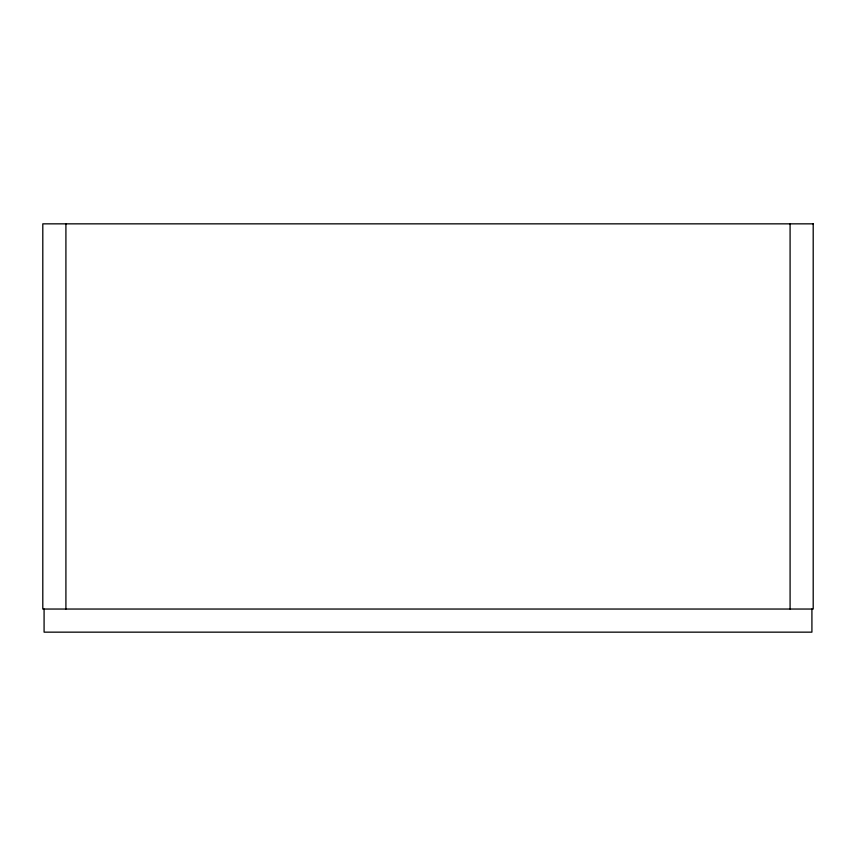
<?xml version="1.0" encoding="UTF-8"?>
<svg xmlns="http://www.w3.org/2000/svg" width="856" height="856" viewBox="0 0 856 856"><rect width="100%" height="100%" fill="white"/><g stroke="black" fill="none" stroke-linecap="round" stroke-linejoin="round"><path stroke-width="1.28" d="M811.916 609.044L811.916 632.156L44.084 632.156L44.084 609.044M790.088 223.844L790.088 609.044M65.912 223.844L65.912 609.044M813.2 223.844L42.8 223.844L42.8 609.044L813.2 609.044L813.2 223.844"/></g></svg>
